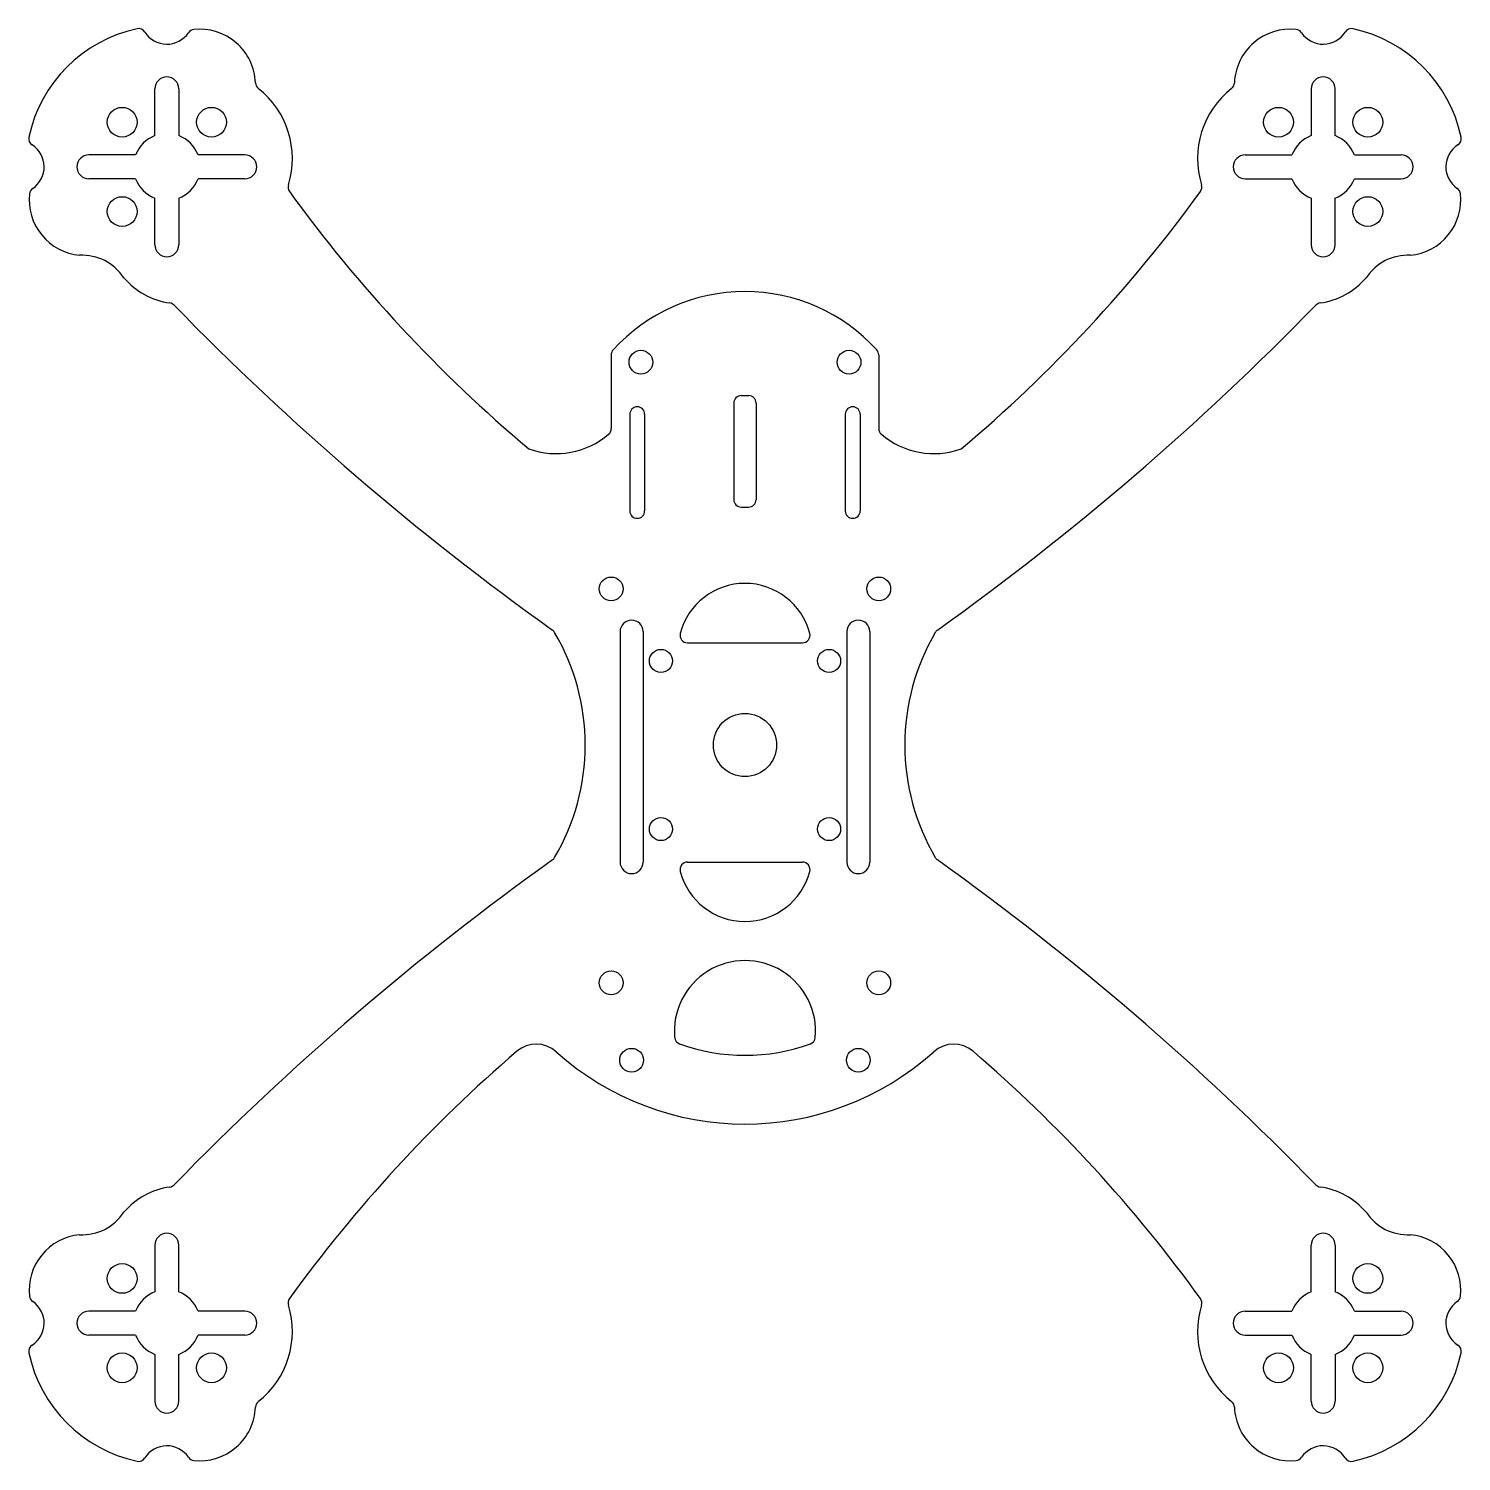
# Model space of a CAD drawing. Header units: millimetres. Extents: x 89 to 282, y 37 to 230.
import ezdxf

# ---------------------------------------------------------------- set-up
doc = ezdxf.new("R2010")
doc.units = ezdxf.units.MM

msp = doc.modelspace()

# ---------------------------------------------------------------- linework, layer by layer
for p, q in [((106.18, 215.39), (106.18, 221.68)), ((109.38, 221.68), (109.38, 215.39)), ((261.75, 221.68), (261.75, 215.39)), ((264.95, 215.39), (264.95, 221.68)), ((103.58, 212.78), (97.28, 212.78)), ((118.28, 212.78), (111.99, 212.78)), ((252.85, 212.78), (259.14, 212.78)), ((267.55, 212.78), (273.85, 212.78)), ((103.58, 209.58), (97.28, 209.58)), ((118.28, 209.58), (111.99, 209.58)), ((252.85, 209.58), (259.14, 209.58)), ((267.55, 209.58), (273.85, 209.58)), ((106.18, 200.68), (106.18, 206.98)), ((109.38, 206.98), (109.38, 200.68)), ((261.75, 206.98), (261.75, 200.68)), ((264.95, 200.68), (264.95, 206.98)), ((167.56, 185.89), (167.56, 175.97)), ((203.56, 185.89), (203.56, 175.97)), ((184.06, 179.4), (184.06, 166.4)), ((185.06, 180.4), (186.06, 180.4)), ((187.06, 179.4), (187.06, 166.4)), ((170.06, 177.9), (170.06, 164.9)), ((172.06, 177.9), (172.06, 164.9)), ((199.06, 177.9), (199.06, 164.9)), ((201.06, 177.9), (201.06, 164.9)), ((185.06, 165.4), (186.06, 165.4)), ((168.76, 148.65), (168.76, 117.65)), ((171.86, 148.65), (171.86, 117.65)), ((199.26, 148.65), (199.26, 117.65)), ((202.36, 148.65), (202.36, 117.65)), ((177.82, 147.15), (193.31, 147.15)), ((177.82, 117.65), (193.31, 117.65)), ((106.18, 66.12), (106.18, 59.82)), ((109.38, 59.82), (109.38, 66.12)), ((261.75, 59.82), (261.75, 66.12)), ((264.95, 66.12), (264.95, 59.82)), ((103.58, 57.22), (97.28, 57.22)), ((118.28, 57.22), (111.99, 57.22)), ((252.85, 57.22), (259.14, 57.22)), ((267.55, 57.22), (273.85, 57.22)), ((103.58, 54.02), (97.28, 54.02)), ((118.28, 54.02), (111.99, 54.02)), ((252.85, 54.02), (259.14, 54.02)), ((267.55, 54.02), (273.85, 54.02)), ((106.18, 51.41), (106.18, 45.12)), ((109.38, 45.12), (109.38, 51.41)), ((261.75, 45.12), (261.75, 51.41)), ((264.95, 51.41), (264.95, 45.12))]:
    msp.add_line(p, q)
for centre, radius in [((101.77, 217.19), 2), ((113.79, 217.19), 2), ((257.34, 217.19), 2), ((269.36, 217.19), 2), ((101.77, 205.17), 2), ((269.36, 205.17), 2), ((171.56, 184.9), 1.6), ((199.56, 184.9), 1.6), ((167.56, 154.4), 1.6), ((203.56, 154.4), 1.6), ((174.25, 144.71), 1.55), ((196.88, 144.71), 1.55), ((174.25, 122.09), 1.55), ((196.88, 122.09), 1.55), ((167.56, 101.4), 1.6), ((203.56, 101.4), 1.6), ((170.31, 90.99), 1.6), ((200.81, 90.99), 1.6), ((101.77, 61.63), 2), ((269.36, 61.63), 2), ((101.77, 49.61), 2), ((113.79, 49.61), 2), ((257.34, 49.61), 2), ((269.36, 49.61), 2)]:
    msp.add_circle(centre, radius)
at = {"linetype": 'Continuous'}
msp.add_circle((185.56, 133.4), 4.25, dxfattribs=at)
for centre, radius, start, end in [((107.78, 211.18), 19, 102.196, 167.804), ((103.98, 228.78), 1, 32.3251, 102.196), ((111.51, 228.66), 1, 96.2068, 145.9448), ((112.21, 222.2), 7.5, 2.1926, 96.2068), ((258.91, 222.2), 7.5, 83.7932, 177.8074), ((259.62, 228.66), 1, 34.0552, 83.7932), ((267.15, 228.78), 1, 77.804, 147.6749), ((263.35, 211.18), 19, 12.196, 77.804), ((107.78, 231.18), 3.5, 212.3251, 325.9448), ((263.35, 231.18), 3.5, 214.0552, 327.6749), ((107.78, 221.68), 1.6, 0, 180), ((120.71, 222.53), 1, 182.1926, 231.831), ((112.67, 212.3), 12, 342.8369, 51.831), ((258.45, 212.3), 12, 128.169, 197.1631), ((250.42, 222.53), 1, 308.169, 357.8074), ((263.35, 221.68), 1.6, 0, 180), ((90.19, 214.98), 1, 167.804, 237.6749), ((87.78, 211.18), 3.5, 304.0552, 57.6749), ((107.78, 211.18), 4.5, 110.8275, 159.1725), ((107.78, 211.18), 4.5, 20.8275, 69.1725), ((263.35, 211.18), 4.5, 110.8275, 159.1725), ((263.35, 211.18), 4.5, 20.8275, 69.1725), ((283.35, 211.18), 3.5, 122.3251, 235.9448), ((280.94, 214.98), 1, 302.3251, 12.196), ((97.28, 211.18), 1.6, 90, 270), ((118.28, 211.18), 1.6, 270, 90), ((252.85, 211.18), 1.6, 90, 270), ((273.85, 211.18), 1.6, 270, 90), ((90.3, 207.45), 1, 124.0552, 173.7932), ((107.78, 211.18), 4.5, 200.8275, 249.1725), ((107.78, 211.18), 4.5, 290.8275, 339.1725), ((125.09, 208.47), 1, 162.8369, 215.8638), ((246.03, 208.47), 1, 324.1362, 17.1631), ((263.35, 211.18), 4.5, 200.8275, 249.1725), ((263.35, 211.18), 4.5, 290.8275, 339.1725), ((280.83, 207.45), 1, 6.2068, 55.9448), ((96.76, 206.75), 7.5, 173.7932, 264.4684), ((280.37, 320.72), 192.61, 215.8638, 229.9711), ((90.75, 320.72), 192.61, 310.0289, 324.1362), ((274.36, 206.75), 7.5, 275.5316, 6.2068), ((107.78, 200.68), 1.6, 180, 0), ((263.35, 200.68), 1.6, 180, 0), ((96.38, 192.58), 6.71, 33.2503, 92.9044), ((274.75, 192.58), 6.71, 87.0956, 146.7497), ((109.59, 202.77), 10, 220.5836, 261.8964), ((261.54, 202.77), 10, 278.1036, 319.4164), ((108.04, 191.88), 1, 44.2458, 81.8964), ((185.56, 170.4), 24, 42.3426, 137.6574), ((263.09, 191.88), 1, 98.1036, 135.7542), ((378.74, 455.55), 376.89, 224.2458, 234.4614), ((-7.62, 455.55), 376.89, 305.5386, 315.7542), ((168.56, 185.89), 1, 137.6574, 180), ((202.56, 185.89), 1, 0, 42.3426), ((185.06, 179.4), 1, 90, 180), ((186.06, 179.4), 1, 0, 90), ((171.06, 177.9), 1, 0, 180), ((200.06, 177.9), 1, 0, 180), ((166.56, 175.97), 1, 310.7373, 0), ((204.56, 175.97), 1, 180, 229.2627), ((160.17, 183.4), 10.8, 250.1137, 310.7373), ((210.96, 183.4), 10.8, 229.2627, 289.8863), ((185.06, 166.4), 1, 180, 270), ((186.06, 166.4), 1, 270, 0), ((171.06, 164.9), 1, 180, 0), ((200.06, 164.9), 1, 180, 0), ((185.56, 146.15), 9, 14.4775, 165.5225), ((159.09, 148.05), 1, 30.3363, 54.4614), ((134.06, 133.4), 30, 0, 30.3363), ((170.31, 148.65), 1.55, 0, 180), ((200.81, 148.65), 1.55, 0, 180), ((237.06, 133.4), 30, 149.6637, 180), ((212.03, 148.05), 1, 125.5386, 149.6637), ((177.82, 148.15), 1, 165.5225, 270), ((193.31, 148.15), 1, 270, 14.4775), ((134.06, 133.4), 30, 329.6637, 0), ((237.06, 133.4), 30, 180, 210.3363), ((378.74, -188.75), 376.89, 125.5386, 135.7542), ((159.09, 118.75), 1, 305.5386, 329.6637), ((170.31, 117.65), 1.55, 180, 0), ((177.82, 116.65), 1, 90, 194.4775), ((193.31, 116.65), 1, 345.5225, 90), ((200.81, 117.65), 1.55, 180, 0), ((212.03, 118.75), 1, 210.3363, 234.4614), ((-7.62, -188.75), 376.89, 44.2458, 54.4614), ((185.56, 118.65), 9, 194.4775, 345.5225), ((185.56, 94.9), 9.5, 354.7676, 185.2324), ((157.49, 89.16), 4, 48.0591, 130.6566), ((177.1, 94.13), 1, 185.2324, 250.2094), ((185.56, 117.65), 26, 250.2094, 289.7906), ((194.03, 94.13), 1, 289.7906, 354.7676), ((213.64, 89.16), 4, 49.3434, 131.9409), ((280.37, -53.92), 192.61, 130.6566, 144.1362), ((185.56, 120.4), 38, 228.0591, 311.9409), ((90.75, -53.92), 192.61, 35.8638, 49.3434), ((109.59, 64.03), 10, 98.1036, 139.4164), ((108.04, 74.92), 1, 278.1036, 315.7542), ((263.09, 74.92), 1, 224.2458, 261.8964), ((261.54, 64.03), 10, 40.5836, 81.8964), ((96.38, 74.22), 6.71, 267.0956, 326.7497), ((274.75, 74.22), 6.71, 213.2503, 272.9044), ((96.76, 60.05), 7.5, 95.5316, 186.2068), ((107.78, 66.12), 1.6, 0, 180), ((263.35, 66.12), 1.6, 0, 180), ((274.36, 60.05), 7.5, 353.7932, 84.4684), ((107.78, 55.62), 4.5, 110.8275, 159.1725), ((107.78, 55.62), 4.5, 20.8275, 69.1725), ((263.35, 55.62), 4.5, 110.8275, 159.1725), ((263.35, 55.62), 4.5, 20.8275, 69.1725), ((90.3, 59.35), 1, 186.2068, 235.9448), ((87.78, 55.62), 3.5, 302.3251, 55.9448), ((112.67, 54.5), 12, 308.169, 17.1631), ((125.09, 58.33), 1, 144.1362, 197.1631), ((258.45, 54.5), 12, 162.8369, 231.831), ((246.03, 58.33), 1, 342.8369, 35.8638), ((283.35, 55.62), 3.5, 124.0552, 237.6749), ((280.83, 59.35), 1, 304.0552, 353.7932), ((97.28, 55.62), 1.6, 90, 270), ((118.28, 55.62), 1.6, 270, 90), ((252.85, 55.62), 1.6, 90, 270), ((273.85, 55.62), 1.6, 270, 90), ((107.78, 55.62), 4.5, 200.8275, 249.1725), ((107.78, 55.62), 4.5, 290.8275, 339.1725), ((263.35, 55.62), 4.5, 200.8275, 249.1725), ((263.35, 55.62), 4.5, 290.8275, 339.1725), ((90.19, 51.82), 1, 122.3251, 192.196), ((280.94, 51.82), 1, 347.804, 57.6749), ((107.78, 55.62), 19, 192.196, 257.804), ((263.35, 55.62), 19, 282.196, 347.804), ((107.78, 45.12), 1.6, 180, 0), ((120.71, 44.28), 1, 128.169, 177.8074), ((250.42, 44.28), 1, 2.1926, 51.831), ((263.35, 45.12), 1.6, 180, 0), ((112.21, 44.6), 7.5, 263.7932, 357.8074), ((258.91, 44.6), 7.5, 182.1926, 276.2068), ((107.78, 35.62), 3.5, 34.0552, 147.6749), ((263.35, 35.62), 3.5, 32.3251, 145.9448), ((103.98, 38.02), 1, 257.804, 327.6749), ((111.51, 38.14), 1, 214.0552, 263.7932), ((259.62, 38.14), 1, 276.2068, 325.9448), ((267.15, 38.02), 1, 212.3251, 282.196)]:
    msp.add_arc(centre, radius, start, end)

doc.saveas('drawing.dxf')
